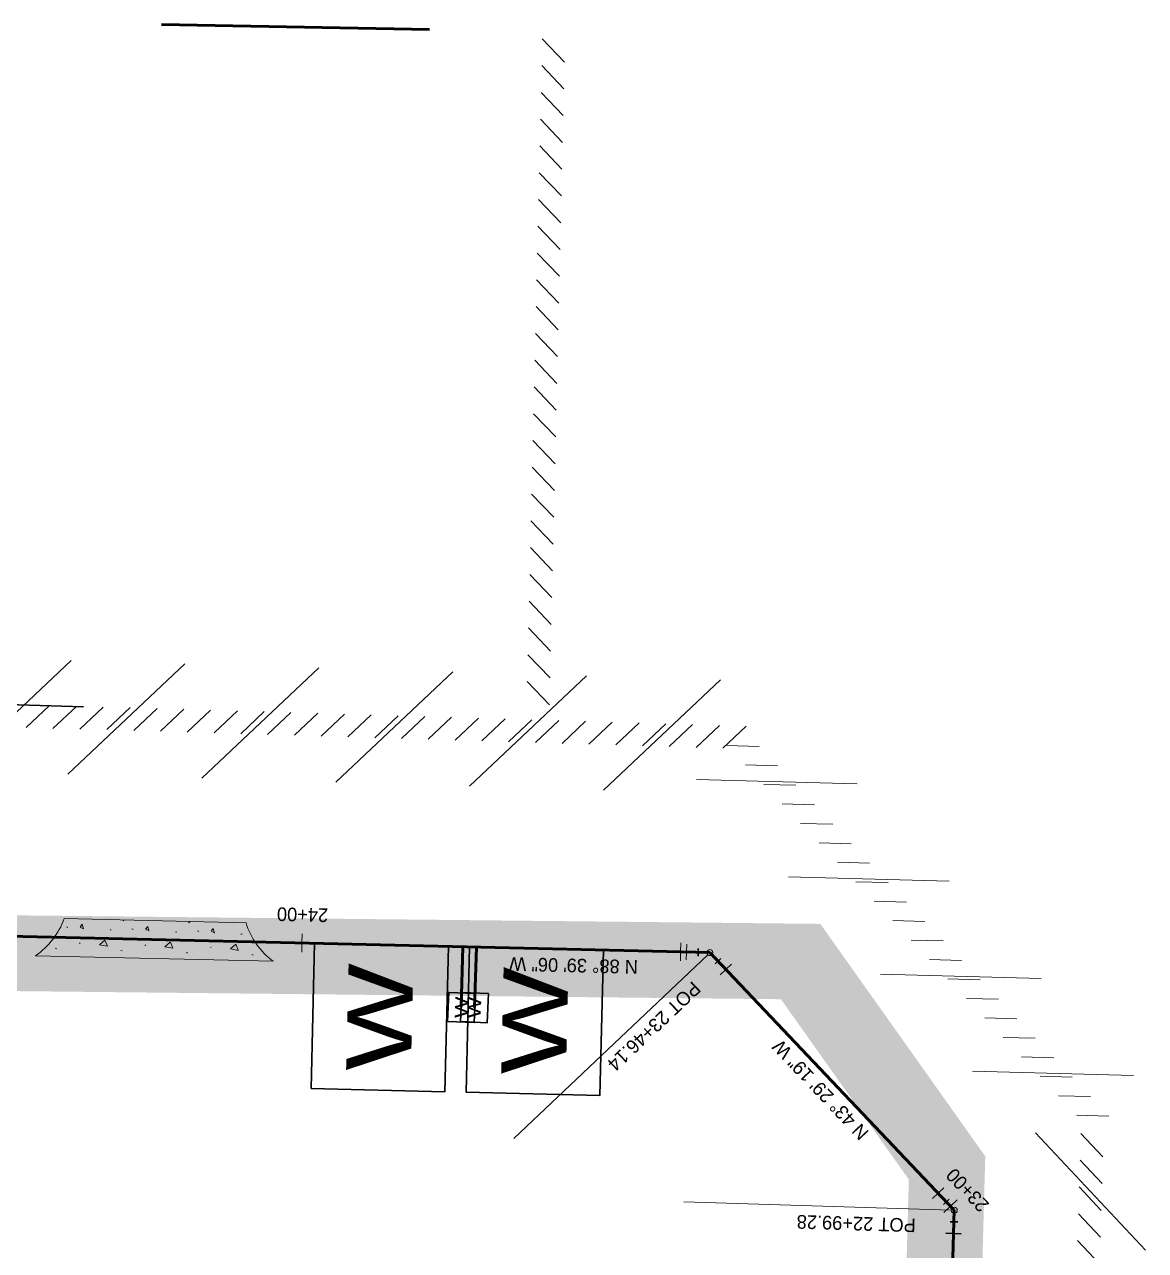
# Model space of a CAD drawing. Extents: x 2536931 to 2538613, y 7112513 to 7131087.
# Drawn here: x 2537787.6 to 2537935.5, y 7124950 to 7125111.8 of the extents above; entities that cross this region are included whole.
import ezdxf
from ezdxf.enums import TextEntityAlignment as Align

# ---------------------------------------------------------------- set-up
doc = ezdxf.new("R2010")
doc.units = 0
doc.header["$MEASUREMENT"] = 0
doc.linetypes.add('DGN Style 4', pattern=[1.5247442917175293, 0.7623721458587647, -0.3811860729293823, 0, -0.3811860729293823])
for name, color, linetype, lineweight in [('C-FIRE-HYDT-200SCALE', 3, 'Continuous', 30), ('C-WATR-INST-100SCALE', 7, 'Continuous', 30), ('C-WATR-INST-200SCALE', 3, 'Continuous', 30), ('C-WATR-INST-20SCALE', 30, 'Continuous', 30), ('C-WATR-INST-40SCALE', 1, 'Continuous', 30), ('C-WATR-UGND', 4, 'Continuous', 53), ('C-WATR-UGND-ABANDON-100', 7, 'Continuous', 13), ('C-WATR-UGND-ABANDON-20', 7, 'Continuous', 13), ('C-WATR-UGND-Crossings', 4, 'Continuous', 53), ('CONCRETE REPAIR', 7, 'Continuous', 13), ('D_ALIGN_WL_20_SCALE', 7, 'Continuous', 30), ('D_ALIGN_WL_CENTERLINE', 7, 'DGN Style 4', 30), ('D_ALIGN_WL_POT_20_SCALE', 7, 'Continuous', 0), ('distance', 54, 'Continuous', 0)]:
    doc.layers.add(name, color=color, linetype=linetype, lineweight=lineweight)
doc.styles.add('Outline', font='simplex.shx', dxfattribs={"height": 0.08999982000000001})
doc.styles.add('Style-BRIDGE', font='BRIDGE.shx')

# ---------------------------------------------------------------- blocks, each defined once
blk = doc.blocks.new('WMP20SC new')
at = {"layer": 'C-WATR-INST-20SCALE', "lineweight": 30, "flags": 128}
blk.add_lwpolyline([(-1.91872423607856, 1.76674608013127), (1.918724237941206, 1.766746080160374), (1.918724239803851, -1.766746078967117), (-1.918724237941206, -1.766746079083532)], close=True, dxfattribs=at)
at = {"layer": 'C-WATR-INST-20SCALE', "color": 7, "linetype": 'Continuous', "lineweight": 30, "insert": (1.862645149230957e-09, 5.820766091346741e-10), "char_height": 1.71, "attachment_point": 5, "line_spacing_factor": 0.7228915662650602, "style": 'Outline'}
blk.add_mtext('\\FBRIDGE.shx;\\W1.315789x;W', dxfattribs=at)
blk = doc.blocks.new('FHP40SC_5')
at = {"layer": 'C-FIRE-HYDT-200SCALE'}
h = blk.add_hatch(color=256, dxfattribs=at)
edge = h.paths.add_edge_path()
edge.add_arc((1.819699537009001e-05, 5.067230813438073e-05), 2.679330379298015, 0.0001726637961530436, 360.0001726637961)
for p, q in [((-1.280568540096283e-09, 6.039663468422077), (1.862645149230957e-09, -9.74978320300579e-10)), ((-6.03966347174719, -2.546585164964199e-10), (6.039663469186053, 3.637978807091713e-11))]:
    blk.add_line(p, q, dxfattribs=at)
blk = doc.blocks.new('*U69')
at = {"layer": 'C-WATR-INST-200SCALE'}
for p, q in [((6.72986435360508, 9.234907546080649), (-1.408819556992967, 9.307300826534629)), ((2.660522398247849, 9.2711041867733), (2.495589022000786, -9.27123252954334)), ((-6.656915796687827, 4.151768046431243), (-6.72930950607406, -3.9869638774544)), ((6.564930977358017, -9.307429171167314), (-1.573752933356445, -9.235035888850689))]:
    blk.add_line(p, q, dxfattribs=at)
blk = doc.blocks.new('*U67')
at = {"layer": 'C-WATR-INST-200SCALE'}
blk.add_line((-28.24628989951452, 0.8995031295344234), (2.400548763282131, -0.000264754518866539), dxfattribs=at)
at = {"layer": 'C-FIRE-HYDT-200SCALE', "xscale": 5.000000000000001, "yscale": 5.000000000000001, "zscale": 5.000000000000001, "rotation": 268.3181426825738}
blk.add_blockref('FHP40SC_5', (2.40054876357317, -0.0002647619694471359), dxfattribs=at)
at = {"layer": 'C-WATR-INST-200SCALE', "rotation": 178.827949876491}
blk.add_blockref('*U69', (-25.66877488134196, 0.8467055978253484), dxfattribs=at)
blk = doc.blocks.new('WMP20SC new_1')
at = {"layer": 'C-WATR-INST-100SCALE', "flags": 128}
blk.add_lwpolyline([(-1.918724236544222, 1.766746079680161), (1.91872423782479, 1.766746079738368), (1.918724239338189, -1.76674607944733), (-1.918724237941206, -1.766746079541917)], close=True, dxfattribs=at)
at = {"layer": 'C-WATR-INST-100SCALE', "insert": (1.047737896442413e-09, 8.731149137020111e-11), "char_height": 1.71, "attachment_point": 5, "line_spacing_factor": 0.7228915662650602, "style": 'Outline'}
blk.add_mtext('\\FBRIDGE.shx;\\W1.315789x;W', dxfattribs=at)

msp = doc.modelspace()

# ---------------------------------------------------------------- hatches: boundary and pattern name
at = {"layer": 'CONCRETE REPAIR'}
h = msp.add_hatch(dxfattribs=at)
h.set_pattern_fill('CONCRT', color=256, style=0)
h.set_pattern_definition([(153.1937502462092, (2537796.193674088, 7124978.67466259), (76.64258373373873, -37.90704398415746), [0.5130576257247974, -104.4048371777833]), (51.00513997194103, (2537795.735751363, 7124978.906038702), (-35.96684789336354, -43.20726649090001), [0.4681951464820284, -99.6702662457323]), (-75.50831888441897, (2537796.030363473, 7124979.2699211), (15.31543520896848, -62.57159554749974), [0.6172544454639953, -91.74857649325492]), (169.850452333432, (2537798.178644297, 7124981.230140012), (8.640660823641767, -0.2738713763473317), [1.067516979292661, -60.09336471807988]), (41.17570986231837, (2537797.12783272, 7124981.41825575), (-88.93417651425132, -77.00623982984749), [0.9459347306870968, -129.0613017025207]), (-67.90937881849985, (2537797.839832199, 7124982.041031196), (32.03507501673343, -80.84043909871014), [0.8604332025050435, -105.8052869235036]), (151.0392721560714, (2537793.645253762, 7124976.808317176), (8.640660823641767, -0.2738713763473317), [1.067542726633911, -18.36264834293615]), (22.68593355425421, (2537792.711205327, 7124977.325232058), (-17.56216256704283, -8.312807646563204), [0.9633503576586343, -84.54120873131626]), (-86.74921963285234, (2537793.600023969, 7124977.696776583), (-0.2808409197592938, -8.860550399257868), [0.8711846930139064, -97.02626803176337]), (31.31135828713058, (2537794.481820966, 7124981.594259609), (-70.5294911879306, -42.11178098551068), [0.1334455779716291, -113.4177853708825]), (154.460157190184, (2537792.938794146, 7124983.716234488), (17.00048072752424, -9.408293151952531), [0.1822172544540465, -65.91891170716052]), (154.460157190184, (2537800.114274343, 7124980.60131776), (17.00048072752424, -9.408293151952531), [0.1822172544540468, -65.91891170716052]), (154.460157190184, (2537797.916032123, 7124978.986608739), (17.00048072752424, -9.408293151952531), [0.1822172544540468, -65.91891170716052]), (4.68475516394912, (2537798.519828194, 7124983.368160649), (-69.40612750889343, -6.669579388479215), [0.1674874858916947, -78.14091723544074]), (154.460157190184, (2537793.225146296, 7124979.320381956), (17.00048072752424, -9.408293151952531), [0.1822172544540474, -65.91891170716052]), (154.460157190184, (2537797.068788459, 7124976.200024907), (17.00048072752424, -9.408293151952531), [0.1822172544540468, -65.91891170716052]), (153.1937502462092, (2537799.011534774, 7124976.175498069), (76.64258373373873, -37.90704398415746), [0.5130576257247976, -104.4048371777833]), (51.00513997194103, (2537798.553612048, 7124976.406874181), (-35.96684789336354, -43.20726649090001), [0.4681951464820287, -99.6702662457323]), (-75.50831888441897, (2537798.848224158, 7124976.770756579), (15.31543520896848, -62.57159554749974), [0.6172544454639958, -91.7485764932549]), (153.1937502462092, (2537795.024159649, 7124983.52059354), (76.64258373373873, -37.90704398415746), [0.513057625724798, -104.4048371777833]), (51.00513997194103, (2537794.566236924, 7124983.751969651), (-35.96684789336354, -43.20726649090001), [0.4681951464820289, -99.6702662457323]), (-75.50831888441897, (2537794.860849034, 7124984.11585205), (15.31543520896848, -62.57159554749974), [0.6172544454639962, -91.7485764932549]), (31.31135828713058, (2537791.366428844, 7124976.065920011), (-70.5294911879306, -42.11178098551068), [0.1334455779716288, -113.4177853708825]), (31.31135828713058, (2537791.602662636, 7124984.850796744), (-70.5294911879306, -42.11178098551068), [0.1334455779716275, -113.4177853708825])])
h.paths.add_polyline_path([(2537792.784601224, 7124993.78662422, -0.1588168056542296), (2537789.008038265, 7124988.874117196), (2537820.350329999, 7124988.136509628, -0.1592338664673196), (2537816.78292081, 7124993.221849241)])

# ---------------------------------------------------------------- linework, layer by layer
at = {"layer": 'C-WATR-INST-20SCALE'}
for p, q in [((2537876.446455204, 7124988.802610996), (2537876.470654899, 7124989.830897712)), ((2537876.458555052, 7124989.316754353), (2537878.000985119, 7124989.280454832)), ((2537879.062798782, 7124988.161097915), (2537878.000985119, 7124989.280454832)), ((2537879.435917767, 7124988.515035791), (2537878.68967981, 7124987.807160023)), ((2537908.819920758, 7124956.0440596), (2537909.566158721, 7124956.751935364)), ((2537910.206986337, 7124953.736526135), (2537910.254853391, 7124955.278640563)), ((2537910.721024482, 7124953.720570435), (2537909.692948193, 7124953.752481815))]:
    msp.add_line(p, q, dxfattribs=at)
at = {"layer": 'C-WATR-INST-20SCALE', "lineweight": 13}
msp.add_line((2537909.193039733, 7124956.397997488), (2537910.254853391, 7124955.278640563), dxfattribs=at)
at = {"layer": 'C-WATR-INST-40SCALE', "lineweight": 13}
msp.add_line((2537874.891925305, 7124988.324767136), (2537874.940324657, 7124990.381340565), dxfattribs=at)
at = {"layer": 'C-WATR-INST-40SCALE'}
for p, q in [((2537874.916124966, 7124989.35305385), (2537878.000985099, 7124989.280454865)), ((2537880.122719766, 7124987.039947182), (2537878.000985099, 7124989.280454865)), ((2537880.869555684, 7124987.747192049), (2537879.375883874, 7124986.332702286)), ((2537907.386282813, 7124956.811903319), (2537908.879954612, 7124958.2263931)), ((2537908.1331187, 7124957.519148221), (2537910.254853391, 7124955.278640563)), ((2537910.156512944, 7124952.194493708), (2537910.254853391, 7124955.278640563)), ((2537911.184561898, 7124952.161713527), (2537909.128463988, 7124952.227273851))]:
    msp.add_line(p, q, dxfattribs=at)
at = {"layer": 'C-WATR-UGND'}
for p, q in [((2537878.000985099, 7124989.280454865), (2537640.909025136, 7124994.86016248)), ((2537845.386626809, 7124990.047999169), (2537845.171697169, 7124982.088700768)), ((2537847.211296558, 7124990.005057503), (2537846.936926126, 7124982.015499419)), ((2537878.000985099, 7124989.280454865), (2537910.254853391, 7124955.278640563)), ((2537910.254853391, 7124955.278640563), (2537904.689909572, 7124775.994987376))]:
    msp.add_line(p, q, dxfattribs=at)
at = {"layer": 'C-WATR-UGND-ABANDON-100', "linetype": 'Continuous'}
for p, q in [((2537778.283452057, 7125013.282155699), (2537793.723781422, 7125027.828503316)), ((2537793.278864674, 7125012.835102989), (2537808.719194041, 7125027.381450612)), ((2537810.948683545, 7125012.308319196), (2537826.389012911, 7125026.854666819)), ((2537828.618502408, 7125011.781535402), (2537844.058831773, 7125026.327883024)), ((2537846.288321279, 7125011.254751606), (2537861.728650648, 7125025.801099229)), ((2537863.958140147, 7125010.727967813), (2537879.39846951, 7125025.274315432)), ((2537876.217894487, 7125012.121505221), (2537897.423239226, 7125011.544136612)), ((2537888.373045991, 7124999.285918284), (2537909.578390731, 7124998.708549675)), ((2537900.528197494, 7124986.45033135), (2537921.733542233, 7124985.87296274)), ((2537912.683348996, 7124973.614744416), (2537933.888693735, 7124973.037375805)), ((2537920.976039698, 7124965.486624205), (2537935.490376341, 7124950.016199783))]:
    msp.add_line(p, q, dxfattribs=at)
at = {"layer": 'C-WATR-UGND-ABANDON-20', "linetype": 'Continuous'}
for p, q in [((2537855.889208302, 7125109.898629215), (2537858.817731165, 7125106.82881589)), ((2537855.8059521, 7125106.364075719), (2537858.734474963, 7125103.294262396)), ((2537855.722695897, 7125102.829522225), (2537858.65121876, 7125099.759708901)), ((2537855.639439694, 7125099.294968731), (2537858.567962557, 7125096.225155406)), ((2537855.556183491, 7125095.760415236), (2537858.484706353, 7125092.690601912)), ((2537855.472927289, 7125092.225861741), (2537858.401450152, 7125089.156048419)), ((2537855.389671086, 7125088.691308248), (2537858.318193949, 7125085.621494924)), ((2537855.306414883, 7125085.156754754), (2537858.234937746, 7125082.086941429)), ((2537855.22315868, 7125081.622201259), (2537858.151681543, 7125078.552387935)), ((2537855.139902478, 7125078.087647765), (2537858.068425341, 7125075.01783444)), ((2537855.056646275, 7125074.55309427), (2537857.985169138, 7125071.483280945)), ((2537854.973390072, 7125071.018540775), (2537857.901912935, 7125067.948727451)), ((2537854.89013387, 7125067.48398728), (2537857.818656732, 7125064.414173956)), ((2537854.806877667, 7125063.949433786), (2537857.73540053, 7125060.879620463)), ((2537854.723621464, 7125060.414880292), (2537857.652144327, 7125057.345066967)), ((2537854.640365262, 7125056.880326796), (2537857.568888125, 7125053.810513471)), ((2537854.557109059, 7125053.345773303), (2537857.485631922, 7125050.275959979)), ((2537854.473852856, 7125049.811219809), (2537857.402375719, 7125046.741406484)), ((2537854.390596653, 7125046.276666313), (2537857.319119515, 7125043.206852991)), ((2537854.30734045, 7125042.74211282), (2537857.235863313, 7125039.672299496)), ((2537854.224084247, 7125039.207559325), (2537857.15260711, 7125036.137746002)), ((2537854.140828045, 7125035.67300583), (2537857.069350908, 7125032.603192506)), ((2537854.057571842, 7125032.138452336), (2537856.986094705, 7125029.068639012)), ((2537853.97431564, 7125028.603898843), (2537856.902838502, 7125025.534085519)), ((2537853.891059436, 7125025.069345348), (2537856.819582299, 7125021.999532023)), ((2537787.773881322, 7125018.980256336), (2537790.862853697, 7125021.888563349)), ((2537791.307812091, 7125018.87379825), (2537794.396784465, 7125021.78210526)), ((2537794.84174286, 7125018.767340163), (2537797.930715233, 7125021.675647175)), ((2537798.424564664, 7125018.710194307), (2537801.513537039, 7125021.61850132)), ((2537801.958495433, 7125018.603736224), (2537805.047467807, 7125021.512043234)), ((2537805.4924262, 7125018.497278135), (2537808.581398576, 7125021.405585146)), ((2537809.026356969, 7125018.39082005), (2537812.115329344, 7125021.29912706)), ((2537812.560287737, 7125018.284361963), (2537815.649260112, 7125021.192668973)), ((2537816.094218506, 7125018.177903877), (2537819.18319088, 7125021.086210887)), ((2537819.628149275, 7125018.071445789), (2537822.71712165, 7125020.979752802)), ((2537823.162080043, 7125017.964987704), (2537826.251052417, 7125020.873294714)), ((2537826.696010812, 7125017.858529616), (2537829.784983185, 7125020.766836628)), ((2537830.22994158, 7125017.75207153), (2537833.318913955, 7125020.660378542)), ((2537833.763872347, 7125017.645613443), (2537836.852844723, 7125020.553920455)), ((2537837.297803116, 7125017.539155358), (2537840.386775492, 7125020.447462369)), ((2537840.831733885, 7125017.432697271), (2537843.920706259, 7125020.341004284)), ((2537844.365664653, 7125017.326239185), (2537847.45463703, 7125020.234546196)), ((2537847.899595422, 7125017.219781099), (2537850.988567797, 7125020.128088108)), ((2537851.433526191, 7125017.113323011), (2537854.522498567, 7125020.021630022)), ((2537854.967456959, 7125017.006864925), (2537858.056429334, 7125019.915171936)), ((2537858.501387727, 7125016.90040684), (2537861.590360103, 7125019.808713851)), ((2537862.035318497, 7125016.793948752), (2537865.124290872, 7125019.702255764)), ((2537865.569249263, 7125016.687490665), (2537868.658221639, 7125019.595797678)), ((2537869.103180033, 7125016.58103258), (2537872.192152408, 7125019.489339592)), ((2537872.637110802, 7125016.474574492), (2537875.726083176, 7125019.382881502)), ((2537876.171041569, 7125016.368116408), (2537879.260013944, 7125019.276423416)), ((2537879.704972338, 7125016.261658321), (2537882.793944713, 7125019.169965331)), ((2537880.257614107, 7125016.612801613), (2537884.498646863, 7125016.496006199)), ((2537882.687844267, 7125014.044926737), (2537886.928877022, 7125013.928131324)), ((2537885.118074426, 7125011.477051863), (2537889.359107183, 7125011.360256448)), ((2537887.548304586, 7125008.909176989), (2537891.789337341, 7125008.792381574)), ((2537889.978534746, 7125006.341302113), (2537894.2195675, 7125006.2245067)), ((2537892.408764904, 7125003.773427239), (2537896.64979766, 7125003.656631825)), ((2537894.838995063, 7125001.205552365), (2537899.08002782, 7125001.088756951)), ((2537897.269225224, 7124998.63767749), (2537901.51025798, 7124998.520882076)), ((2537899.699455384, 7124996.069802615), (2537903.94048814, 7124995.953007203)), ((2537902.129685543, 7124993.50192774), (2537906.370718299, 7124993.385132325)), ((2537904.559915703, 7124990.934052866), (2537908.800948458, 7124990.81725745)), ((2537906.990145863, 7124988.36617799), (2537911.231178619, 7124988.249382576)), ((2537909.420376022, 7124985.798303116), (2537913.661408776, 7124985.681507702)), ((2537911.850606182, 7124983.230428242), (2537916.091638938, 7124983.113632828)), ((2537914.280836341, 7124980.662553365), (2537918.521869098, 7124980.545757952)), ((2537916.711066499, 7124978.094678491), (2537920.952099256, 7124977.977883077)), ((2537919.14129666, 7124975.526803616), (2537923.382329416, 7124975.410008203)), ((2537921.571526819, 7124972.958928742), (2537925.812559573, 7124972.842133327)), ((2537924.001756979, 7124970.391053868), (2537928.242789733, 7124970.274258453)), ((2537926.431987138, 7124967.823178994), (2537930.673019893, 7124967.706383579)), ((2537926.973720448, 7124965.408932989), (2537929.875623387, 7124962.313943597)), ((2537926.859943165, 7124961.875230295), (2537929.761846104, 7124958.780240903)), ((2537926.74616588, 7124958.3415276), (2537929.648068821, 7124955.24653821)), ((2537926.632388598, 7124954.807824906), (2537929.534291537, 7124951.712835514)), ((2537926.518611314, 7124951.274122212), (2537929.420514253, 7124948.179132821))]:
    msp.add_line(p, q, dxfattribs=at)
at = {"layer": 'C-WATR-UGND-Crossings', "linetype": 'Continuous'}
msp.add_line((2537805.615701416, 7125111.782010121), (2537841.007552471, 7125111.105705547), dxfattribs=at)
at = {"layer": 'CONCRETE REPAIR', "flags": 128}
msp.add_lwpolyline([(2537792.784601224, 7124993.78662422, -0.1588168056542296), (2537789.008038265, 7124988.874117196), (2537820.350329999, 7124988.136509628, -0.1592338664673196), (2537816.78292081, 7124993.221849241)], format="xyb", close=True, dxfattribs=at)
at = {"layer": 'D_ALIGN_WL_20_SCALE', "color": 2, "lineweight": 13}
for p, q in [((2537824.159092034, 7124990.547566699), (2537824.187324943, 7124991.747234529)), ((2537824.159092034, 7124990.547566699), (2537824.130859125, 7124989.347898869)), ((2537874.145251625, 7124989.371195462), (2537874.117018716, 7124988.171527631)), ((2537874.145251625, 7124989.371195462), (2537874.173484534, 7124990.570863291)), ((2537909.757313949, 7124955.803143393), (2537908.886703009, 7124954.977288327)), ((2537909.757313949, 7124955.803143393), (2537910.627924889, 7124956.628998458))]:
    msp.add_line(p, q, dxfattribs=at)
at = {"layer": 'D_ALIGN_WL_CENTERLINE', "color": 2, "lineweight": 13}
for p, q in [((2537878.0009851, 7124989.2804549), (2537640.9090251, 7124994.8601625)), ((2537910.254853399, 7124955.2786406), (2537878.0009851, 7124989.2804549)), ((2537902.800335399, 7124715.1193038), (2537910.254853399, 7124955.2786406))]:
    msp.add_line(p, q, dxfattribs=at)
at = {"layer": 'D_ALIGN_WL_POT_20_SCALE', "color": 2, "lineweight": 13}
for p, q in [((2537877.710781453, 7124989.005169878), (2537852.112354212, 7124964.722692078)), ((2537909.855045956, 7124955.291050577), (2537874.569598769, 7124956.386306765))]:
    msp.add_line(p, q, dxfattribs=at)
for centre in [(2537878.0009851, 7124989.2804549), (2537910.254853399, 7124955.2786406)]:
    msp.add_circle(centre, 0.4, dxfattribs=at)
at = {"layer": 'distance', "color": 7, "linetype": 'Continuous', "lineweight": 0, "const_width": 10}
msp.add_lwpolyline([(2537498.551679675, 7125029.69688463), (2537623.411844704, 7125028.706455342), (2537656.113292171, 7124990.574884481), (2537889.978395614, 7124988.098811259), (2537909.301974338, 7124960.86200582), (2537904.842713139, 7124796.450657406)], dxfattribs=at)

# ---------------------------------------------------------------- block references
at = {"layer": 'C-FIRE-HYDT-200SCALE', "rotation": 90.00056182175932}
msp.add_blockref('*U67', (2537765.140319559, 7125020.204197289), dxfattribs=at)
at = {"layer": 'C-WATR-INST-100SCALE', "xscale": 5.000000000000002, "yscale": 5.000000000000002, "zscale": 5.000000000000002, "rotation": 88.6518534513527}
for p in [(2537834.432012975, 7124980.709526855), (2537854.893554331, 7124980.227986199)]:
    msp.add_blockref('WMP20SC new_1', p, dxfattribs=at)
at = {"layer": 'C-WATR-INST-20SCALE', "lineweight": 30, "rotation": 87.62539200708026}
for p in [(2537845.228870986, 7124982.041242206), (2537846.936926126, 7124982.015499417)]:
    msp.add_blockref('WMP20SC new', p, dxfattribs=at)

# ---------------------------------------------------------------- texts
at = {"layer": 'D_ALIGN_WL_20_SCALE', "color": 2, "lineweight": 13, "style": 'Style-BRIDGE'}
for s, height, rotation, p in [('24+00', 1.8, 178.6518535017955, (2537824.268145328, 7124995.181440188)), ('N 88%%d 39\' 06" W', 1.799999999999999, 178.6518535017955, (2537860.02894046, 7124988.480516846)), ('N 43%%d 29\' 19" W', 1.8, 133.488783156626, (2537893.253965879, 7124971.772258366)), ('23+00', 1.8, 133.5234543124312, (2537912.642104378, 7124958.539634149))]:
    msp.add_text(s, height=height, rotation=rotation, dxfattribs=at).set_placement(p, align=Align.CENTER)
at = {"layer": 'D_ALIGN_WL_POT_20_SCALE', "color": 2, "lineweight": 13, "style": 'Style-BRIDGE'}
for s, rotation, p in [('POT 23+46.14', 223.488783156626, (2537870.019191545, 7124980.198525413)), ('POT 22+99.28', 178.2221164849219, (2537897.350388212, 7124954.412179242))]:
    msp.add_text(s, height=1.8, rotation=rotation, dxfattribs=at).set_placement(p, align=Align.CENTER)

doc.saveas('drawing.dxf')
